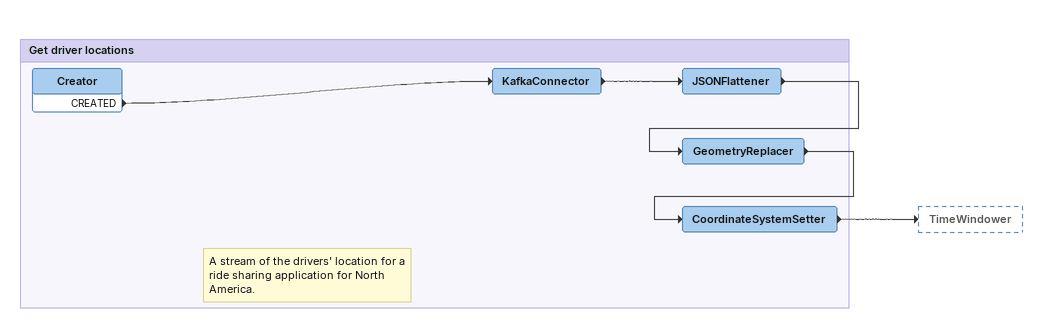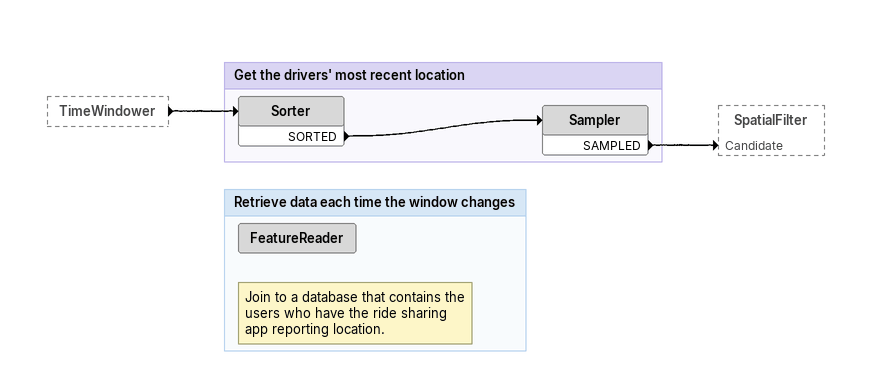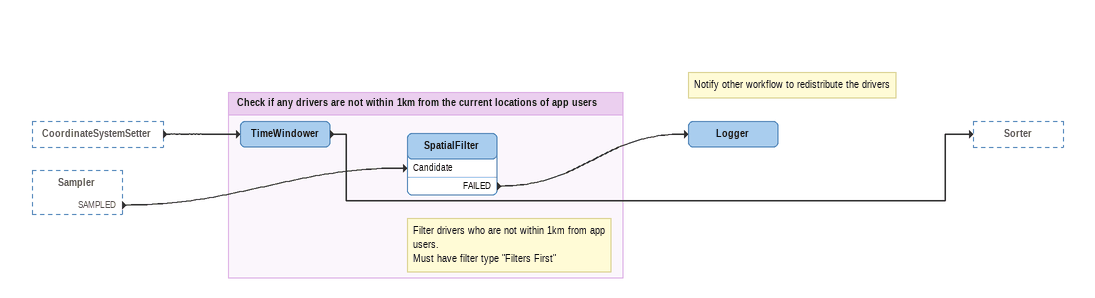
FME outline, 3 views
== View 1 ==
Bookmark: Get driver locations
Note: A stream of the drivers' location for a ride sharing application for North America.
Creator
    CREATED -> KafkaConnector
KafkaConnector
    -> JSONFlattener
JSONFlattener
    -> GeometryReplacer
GeometryReplacer
    -> CoordinateSystemSetter
CoordinateSystemSetter
    -> TimeWindower

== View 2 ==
TimeWindower [outside]
    -> Sorter

Bookmark: Get the drivers' most recent location
Sorter
    SORTED -> Sampler
Sampler
    SAMPLED -> SpatialFilter [Candidate]

Bookmark: Retrieve data each time the window changes
Note: Join to a database that contains the users who have the ride sharing app reporting location.
FeatureReader

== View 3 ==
CoordinateSystemSetter [outside]
    -> TimeWindower
Sampler [outside]
    SAMPLED -> SpatialFilter [Candidate]
Note: Notify other workflow to redistribute the drivers
Logger

Bookmark: Check if any drivers are not within 1km from the current locations of app users
TimeWindower
    -> Sorter
Note: Filter drivers who are not within 1km from app users. / Must have filter type "Filters First"
SpatialFilter
    FAILED -> Logger
